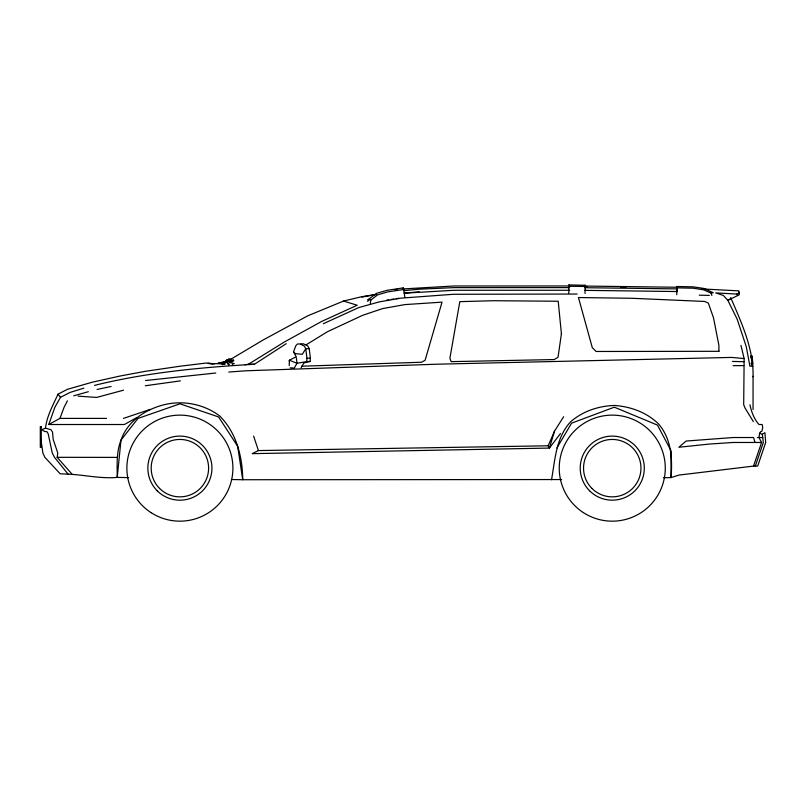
<?xml version="1.0" encoding="UTF-8"?>
<svg xmlns="http://www.w3.org/2000/svg" width="806" height="806" viewBox="0 0 806 806"><rect width="100%" height="100%" fill="white"/><g stroke="black" fill="none" stroke-linecap="round" stroke-linejoin="round"><path stroke-width="1.21" d="M753.056 376.835C753.751 348.958 741.56 322.783 730.72 297.716L730.72 298.764L727.828 300.295L723.355 295.439L715.698 292.91L736.885 294.049L738.588 293.596L738.83 290.875L701.966 288.921M585.035 293.465L585.176 285.253L568.925 284.911L568.784 293.112M676.889 287.863L676.899 286.503L693.15 286.845L704.061 288.467L713.28 292.739L711.083 293.122L703.638 289.828L693.14 288.205L676.889 287.863L676.758 294.704M561.611 479.55L242.737 479.731C242.465 456.599 236.47 432.832 219.746 415.997C204.099 404.219 183.566 400.078 164.545 404.622C145.715 409.186 127.459 421.095 120.991 440.116C116.316 452.085 117.132 464.83 117.243 477.404L128.537 477.615M584.682 290.361L677.342 291.54L677.423 287.258L584.693 286.059M289.223 365.612L289.445 360.211L296.215 356.705L293.515 351.859L295.822 345.734L297.474 343.971L300.114 343.991L304.366 346.106L305.756 348.736L306.985 358.317L306.713 361.582L297.001 363.284L289.445 360.211L289.132 360.927M568.925 284.911L568.865 286.271L587.151 286.523M585.126 286.614L585.176 285.253M753.368 421.629L745.046 408.058L743.686 404.672L744.14 358.549L740.946 345.381M301.132 367.758L303.832 362.982L310.149 361.431L310.421 358.166L309.182 348.585L307.791 345.955L303.54 343.85L300.91 343.83M231.443 479.52L242.737 479.731L237.649 446.242L218.628 416.964L179.96 403.816L137.937 418.455L120.991 440.116L117.243 477.404C100.659 478.885 84.559 474.845 68.117 474.17L54.496 457.314L52.289 453.073L48.189 433.799L47.04 431.764L44.511 431.401L41.68 429.739L45.489 428.147C46.808 416.077 53.075 405.106 57.992 394.194L67.402 389.318L92.347 382.185L120.285 375.979L145.402 371.314L180.302 366.186L206.326 363.022L214.567 363.929M403.121 288.971L403.242 287.893L387.233 290.291L376.644 293.283L368.1 299.63L367.808 301.525M370.297 303.53L370.79 300.104L377.601 294.865L387.726 291.903L403.746 289.495L404.834 297.364M72.066 474.19L57.166 457.314L57.78 453.073L53.166 439.32L52.561 432.258L51.05 429.739L45.489 428.147M749.923 404.733C751.434 411.745 754.104 419.14 758.95 424.5L762.123 424.5L762.748 427.533L761.841 431.411L760.703 431.653L759.635 433.255L758.97 437.527L761.589 442.474L753.519 466.09L678.864 475.097L671.045 477.595L663.499 477.726M551.546 479.731C555.052 459.662 555.999 437.446 570.688 421.719C582.879 411.171 598.465 405.972 614.454 405.448C630.665 406.587 646.533 412.34 658.371 423.734C671.408 438.706 672.547 458.715 671.045 477.595L671.045 450.725L657.464 425.094L614.323 407.181L571.575 423.16L556.936 447.945M752.371 364.806L751.877 355.778L752.995 363.949L751.283 364.987M563.626 416.742L554.508 431.16L549.4 448.076L252.167 453.657L258.414 450.574L548.171 445.789L549.4 448.076L560.472 433.537M136.869 417.528L124.406 424.51L48.763 424.51L54.858 407.262L60.51 397.308L70.021 392.441L83.834 388.17M755.293 466.09L763.342 442.474L762.325 434.303L764.894 432.651L765.7 442.474L757.68 466.09L753.519 466.09M48.763 424.51L59.946 418.395L64.107 407.232L67.402 400.844M548.171 445.789L554.508 431.16M227.201 359.657L226.688 360.574L228.954 360.907L232.078 360.967L233.488 360.151L233.841 360.756L230.335 362.488M94.504 385.379C146.843 372.422 200.754 367.385 254.464 364.262L286.221 343.678M244.943 364.725L248.51 364.211L284.226 342.076L321.675 321.433L357.219 305.222L343.517 301.071L307.751 315.821L263.502 339.779L223.776 363.435M306.189 344.787L327.568 331.659L362.65 315.317L382.437 308.638L404.723 304.608L442.041 302.139L425.105 360.252L421.609 362.237L301.525 366.216M739.414 292.155L739.173 294.865L727.828 300.295L737.147 319.116L746.235 346.55L749.923 366.186L753.056 366.186M228.602 364.685L229.347 364.302L225.761 360.705L227.776 359.899L227.161 359.899L230.435 362.64L234.214 363.536L232.188 364.483M323.307 323.72L358.781 307.57L379.233 301.897L400.955 298.139L453.425 294.281L577.167 294.039M226.748 361.29L226.557 362.065M220.169 362.74C213.137 364.634 224.652 361.733 223.665 361.642L226.244 362.388M123.469 418.395L150.339 409.367M73.769 395.796L88.317 391.716M343.517 301.071L361.672 296.709L376.563 294.361L361.914 297.092M123.52 390.195L96.68 397.418L78.142 396.149M97.093 389.459L111.107 386.477M386.497 300.245L388.814 299.772M229.297 360.05L231.171 359.738L230.788 359.063L228.602 358.841L228.098 359.758L233.488 360.151M751.152 357.32L752.23 357.149M751.383 359.214L752.472 359.043M751.031 363.345L752.119 363.174M369.914 299.358L368.1 299.63L370.79 300.104M391.283 299.399L393.741 299.036M396.209 298.663L398.668 298.291M145.302 385.762L180.393 380.875M145.493 380.533L215.766 373.007M403.695 290.654L419.191 289.193L454.11 287.621L569.64 287.601M404.34 293.183L454.11 290.271L569.64 290.261M394.869 289.636L397.308 289.425M403.383 288.911L454.11 285.989L569.64 285.969M404.159 293.041L419.191 291.843M228.813 372.05L245.84 370.79L436.912 364.201L731.516 357.421L744.14 358.549M309.182 348.585L305.756 348.736L302.3 354.308L295.298 353.633L293.515 351.859M306.985 358.317L310.421 358.166M306.713 361.582L310.149 361.431M733.107 365.642L743.686 365.612M59.946 418.395L106.513 418.395M757.358 437.527L762.778 437.527M761.589 442.474L733.148 442.474L709.25 444.066L678.864 447.259L686.108 441.043L733.148 437.527L753.57 437.527L755.02 442.474M57.166 457.314L117.323 457.395M248.51 364.211L254.464 364.262M584.693 287.702L677.413 288.891M225.317 363.99L208.029 363.415L212.734 363.939M620.842 287.228L625.839 287.329M699.296 295.187L709.361 295.409M732.362 361.431L743.948 361.692M290.17 367.828L294.291 368.05L297.001 363.284L296.346 357.804M68.117 474.17L60.138 473.757L44.854 457.314L42.909 453.073L40.884 439.32M229.539 362.539L228.249 360.766L228.823 360.987M759.635 433.255L762.325 434.303M228.249 360.766L230.435 362.64M57.992 394.194L60.51 397.308M225.761 360.705L228.652 365.058M232.078 360.967L232.44 361.572M736.885 294.049L737.47 295.328M711.083 293.122L711.869 295.459M223.836 361.572L224.572 363.808L222.335 364.675L221.59 362.438M253.608 436.056L258.414 450.574M403.242 287.893L403.746 289.495M750.789 355.95L751.132 358.358M753.056 409.508L753.056 376.261M561.409 333.744L558.044 357.239L554.236 359.557L451.169 361.642L449.879 358.368L459.813 301.645L493.332 300.719L558.205 301.243L561.409 333.744M718.962 351.305L596.118 351.476L592.299 347.658L578.456 297.535L632.136 298.291L704.625 301.454L708.333 303.086L713.522 317.866L718.881 345.25L718.962 351.305M41.257 426.656L40.3 426.656L40.3 447.32L41.257 447.32L41.257 426.656M157.21 490.783A32.049 32.049 0 0 0 210.84 476.467A32.049 32.049 0 0 0 171.628 437.184A32.049 32.049 0 0 0 157.21 490.783M150.984 512.586A53.015 53.015 0 0 0 232.833 470.966A53.015 53.015 0 0 0 155.86 420.893A53.015 53.015 0 0 0 150.984 512.586M159.578 488.426A28.704 28.704 0 0 0 207.616 475.6A28.704 28.704 0 0 0 172.494 440.408A28.704 28.704 0 0 0 159.578 488.426M583.343 512.586A53.015 53.015 0 0 0 665.202 470.966A53.015 53.015 0 0 0 588.219 420.893A53.015 53.015 0 0 0 583.343 512.586M589.579 490.783A32.049 32.049 0 0 0 643.198 476.467A32.049 32.049 0 0 0 603.996 437.184A32.049 32.049 0 0 0 589.579 490.783M591.936 488.426A28.704 28.704 0 0 0 639.974 475.6A28.704 28.704 0 0 0 604.853 440.408A28.704 28.704 0 0 0 591.936 488.426"/></g></svg>
